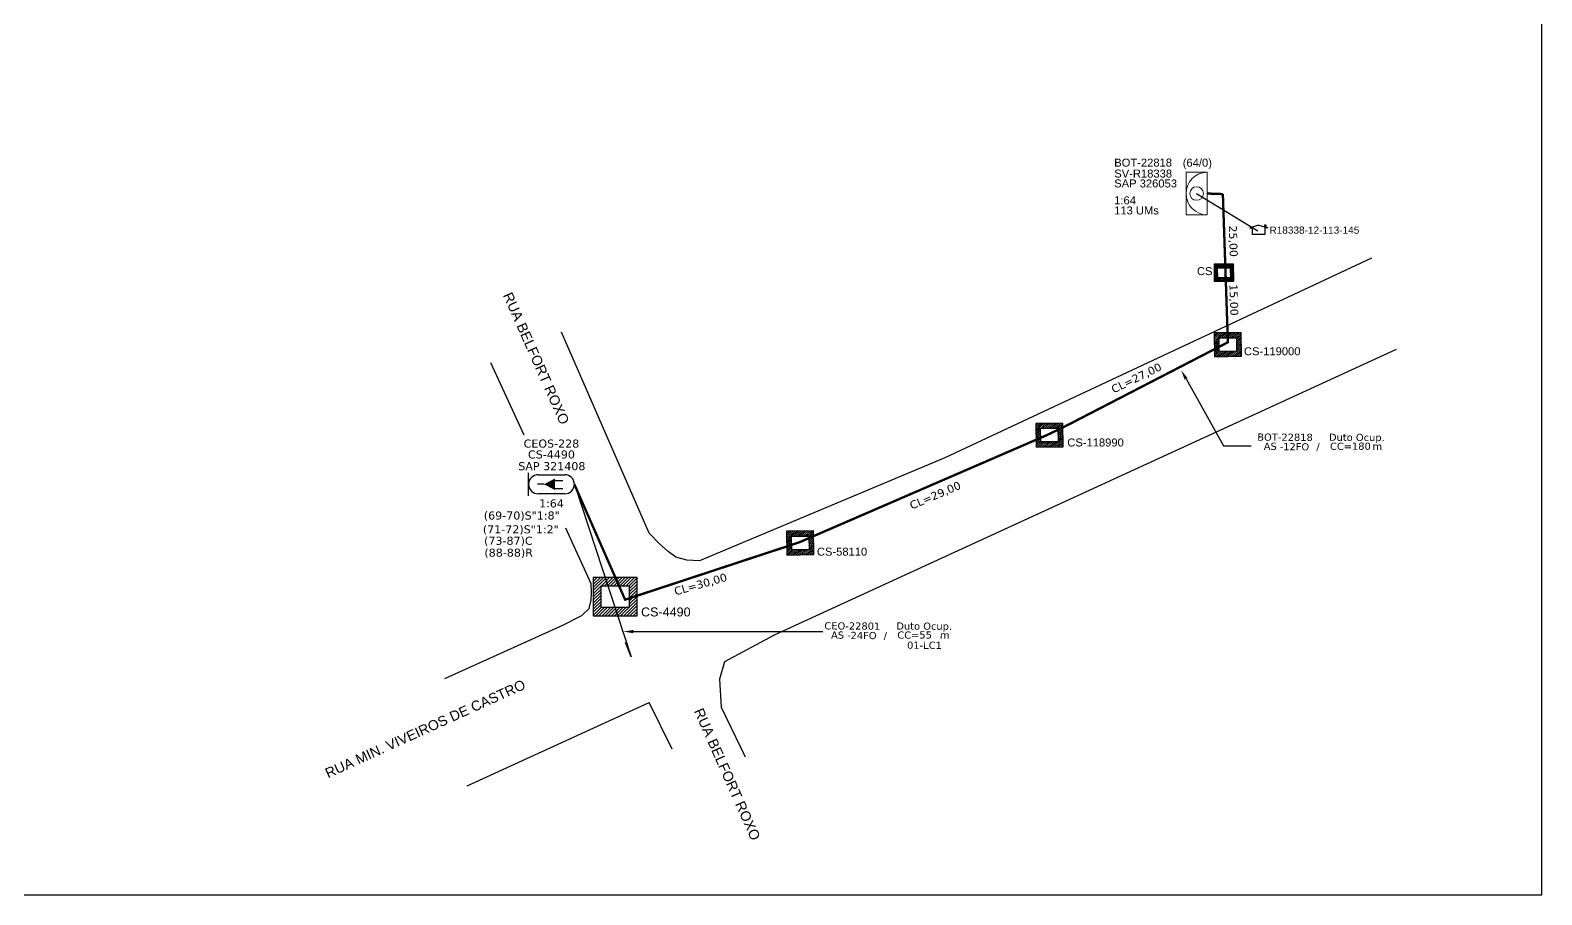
# Model space of a CAD drawing. Extents: x -4 to 837, y 1 to 595.
# Drawn here: x 416.7 to 837.2, y 1.3 to 241.9 of the extents above; entities that cross this region are included whole.
import ezdxf
from ezdxf import colors
from ezdxf.entities.mleader import LeaderData, LeaderLine
from ezdxf.enums import TextEntityAlignment as Align
from ezdxf.math import Vec2, Vec3

# ---------------------------------------------------------------- set-up
doc = ezdxf.new("R2010")
doc.units = 0
for name, color, linetype in [('10.1-Caixas Subterrâneas', 5, 'Continuous'), ('20.4-CEOS', 1, 'Continuous'), ('CD a instalar', 1, 'Continuous'), ('CELULAS_GPON', 7, 'Continuous'), ('INDICAÇÃO', 7, 'Continuous'), ('label_cabos', 7, 'Continuous'), ('LOGRADOURO', 5, 'Continuous'), ('MUB', 251, 'Continuous'), ('surveys', 7, 'Continuous'), ('surveys legendas', 7, 'Continuous')]:
    doc.layers.add(name, color=color, linetype=linetype)
doc.layers.add("20.0-LEGENDA DOS CDO'S", color=1, linetype='Continuous', lineweight=0)
doc.layers.add('20.1-CDO_INTERIOR', color=1, linetype='Continuous', lineweight=0)
doc.layers.add('DROP DE CLIENTE', color=140, linetype='Continuous', plot=False)
doc.styles.add('ARIAL', font='arial.ttf')
doc.styles.add('siredit', font='verdana.ttf')
doc.linetypes.add('FENCELINE1', pattern='A,0.25,-0.1,[133,ltypeshp.shx,S=0.1,R=0,X=-0.1,Y=0],-0.1,1', length=1.45)

# ---------------------------------------------------------------- blocks, each defined once
blk = doc.blocks.new('Inst CB DT OCUP CFOA-SM-AS-80-TS-24')
at = {"layer": 'label_cabos', "color": 0, "style": 'siredit'}
for tag, flags, p in [('ID_ATIVIDADE', 3, (1.31, 2.67)), ('FATOR', 1, (11.56, 2.55))]:
    blk.add_attdef(tag, text='', height=1, rotation=359.69, dxfattribs=dict(at, flags=flags)).set_placement(p, align=Align.MIDDLE_CENTER)
for tag, p in [('TIPO_CABO', (1.76, 0)), ('DESTINO_CABO', (3.13, 1.26)), ('CABO', (4.69, -0.05)), ('/', (7.71, -0.05)), ('LANCE', (10.91, 0)), ('TIPO_CABO', (13.11, 1.24)), ('UND', (15.96, 0)), ('FID', (13.15, -1.41))]:
    blk.add_attdef(tag, text='', height=1, rotation=359.69, dxfattribs=at).set_placement(p, align=Align.MIDDLE_CENTER)
blk.add_attdef('QTDE', (12.43, -0.47), '', height=1, rotation=359.69, dxfattribs=at)
blk = doc.blocks.new('*U114')
at = {"layer": '20.4-CEOS', "color": 7, "style": 'siredit'}
for tag, p in [('FIBRAS_SPLITTER', (0, 0)), ('FIBRAS_TOP_C', (0, -4.13)), ('RESERVA_FINAIS', (0, -5.46))]:
    blk.add_attdef(tag, p, '', height=1.01, dxfattribs=at)
for tag, p, flags in [('ID_ATIVIDADE', (0, -6.77), 3), ('FATOR', (0, -8.09), 1), ('QTDE', (0, -9.4), 1), ('FID', (0, -10.71), 1)]:
    blk.add_attdef(tag, p, '', height=1.01, dxfattribs=dict(at, flags=flags))
blk = doc.blocks.new('*U113')
at = {"layer": '20.4-CEOS', "color": 7, "style": 'siredit'}
blk.add_attdef('FIBRAS_SPLITTER', (0, 0), '', height=1.01, dxfattribs=at)
for tag, p, flags in [('ID_ATIVIDADE', (0, -1.48), 3), ('FATOR', (0, -2.79), 1), ('QTDE', (0, -4.11), 1), ('FID', (0, -5.42), 1)]:
    blk.add_attdef(tag, p, '', height=1.01, dxfattribs=dict(at, flags=flags))
blk = doc.blocks.new('*X112')
at = {"color": 0, "linetype": 'Continuous'}
for p, q in [((-1.25, 0.34099), (-0.49099, 1.1)), ((-1.25, 0.517767), (-0.667767, 1.1)), ((-1.25, 0.694544), (-0.844544, 1.1)), ((-1.25, 0.87132), (-1.02132, 1.1)), ((-1.25, 1.048097), (-1.198097, 1.1)), ((-0.789214, 0.625), (-0.314214, 1.1)), ((-0.612437, 0.625), (-0.137437, 1.1)), ((-0.43566, 0.625), (0.03934, 1.1)), ((-0.258883, 0.625), (0.216117, 1.1)), ((-0.082107, 0.625), (0.392893, 1.1)), ((0.09467, 0.625), (0.56967, 1.1)), ((0.271447, 0.625), (0.746447, 1.1)), ((0.448223, 0.625), (0.923223, 1.1)), ((0.625, 0.625), (1.1, 1.1)), ((0.801777, 0.625), (1.25, 1.073223)), ((0.8035, 0.449947), (1.25, 0.896447)), ((-1.25, 0.164214), (-0.8035, 0.610714)), ((-1.25, -0.012563), (-0.8035, 0.433937)), ((-1.25, -0.18934), (-0.8035, 0.25716)), ((-1.25, -0.366117), (-0.8035, 0.080383)), ((0.8035, 0.27317), (1.25, 0.71967)), ((0.8035, 0.096393), (1.25, 0.542893)), ((0.8035, -0.080383), (1.25, 0.366117)), ((0.8035, -0.25716), (1.25, 0.18934)), ((0.8035, -0.433937), (1.25, 0.012563)), ((-1.25, -0.542893), (-0.8035, -0.096393)), ((-1.25, -0.71967), (-0.8035, -0.27317)), ((-1.25, -0.896447), (-0.8035, -0.449947)), ((-1.25, -1.073223), (-0.801777, -0.625)), ((-1.1, -1.1), (-0.625, -0.625)), ((-0.923223, -1.1), (-0.448223, -0.625)), ((-0.746447, -1.1), (-0.271447, -0.625)), ((-0.56967, -1.1), (-0.09467, -0.625)), ((-0.392893, -1.1), (0.082107, -0.625)), ((-0.216117, -1.1), (0.258883, -0.625)), ((-0.03934, -1.1), (0.43566, -0.625)), ((0.137437, -1.1), (0.612437, -0.625)), ((0.314214, -1.1), (0.789214, -0.625)), ((0.49099, -1.1), (1.25, -0.34099)), ((0.667767, -1.1), (1.25, -0.517767)), ((0.8035, -0.610714), (1.25, -0.164214)), ((0.844544, -1.1), (1.25, -0.694544)), ((1.02132, -1.1), (1.25, -0.87132)), ((1.198097, -1.1), (1.25, -1.048097))]:
    blk.add_line(p, q, dxfattribs=at)
blk = doc.blocks.new('SURVEY_SURVEY')
for p, q in [((0, 0.0000127), (-0.0000126, 0.000009)), ((-0.0000126, 0.000009), (-0.0000086, 0.000009)), ((-0.0000086, 0), (-0.0000086, 0.000009)), ((0.0000086, 0), (-0.0000086, 0)), ((0, 0.0000127), (0.0000126, 0.000009)), ((0.0000084, 0.0000132), (0.0000098, 0.0000132)), ((0.0000084, 0.0000103), (0.0000084, 0.0000132)), ((0.0000126, 0.000009), (0.0000086, 0.000009)), ((0.0000086, 0.000009), (0.0000086, 0)), ((0.0000098, 0.0000132), (0.0000098, 0.0000099))]:
    blk.add_line(p, q)

msp = doc.modelspace()

# ---------------------------------------------------------------- linework, layer by layer
for p, q in [((837.17, 1.26), (837.17, 595.26)), ((-3.83, 1.26), (837.17, 1.26))]:
    msp.add_line(p, q)
at = {"layer": '10.1-Caixas Subterrâneas', "color": 30}
for p, q in [((751.45, 176.84), (746, 176.77)), ((746, 176.77), (746.06, 171.97)), ((751.51, 172.04), (751.45, 176.84)), ((746.98, 175.75), (750.49, 175.79)), ((746.98, 175.75), (746.98, 175.75)), ((747.02, 173.02), (746.98, 175.75)), ((750.53, 173.07), (747.02, 173.02)), ((750.49, 175.79), (750.53, 173.07)), ((746.06, 171.97), (751.51, 172.04)), ((753.56, 157.76), (746.05, 157.66)), ((746.05, 157.66), (746.13, 151.05)), ((747.41, 156.25), (752.24, 156.31)), ((747.41, 156.25), (747.41, 156.25)), ((747.46, 152.49), (747.41, 156.25)), ((752.24, 156.31), (752.29, 152.56)), ((753.65, 151.15), (753.56, 157.76)), ((752.29, 152.56), (747.46, 152.49)), ((746.13, 151.05), (753.65, 151.15)), ((703.89, 132.56), (696.38, 132.46)), ((696.38, 132.46), (696.47, 125.85)), ((697.74, 131.05), (702.57, 131.12)), ((697.74, 131.05), (697.74, 131.05)), ((697.79, 127.3), (697.74, 131.05)), ((702.57, 131.12), (702.62, 127.36)), ((703.98, 125.95), (703.89, 132.56)), ((702.62, 127.36), (697.79, 127.3)), ((696.47, 125.85), (703.98, 125.95)), ((634.6, 102.56), (627.08, 102.46)), ((627.08, 102.46), (627.17, 95.84)), ((628.45, 101.05), (633.28, 101.11)), ((628.45, 101.05), (628.45, 101.05)), ((628.5, 97.29), (628.45, 101.05)), ((633.28, 101.11), (633.33, 97.35)), ((634.69, 95.94), (634.6, 102.56)), ((633.33, 97.35), (628.5, 97.29)), ((627.17, 95.84), (634.69, 95.94)), ((573.3, 89.61, -0.12), (573.31, 78.9, -0.12)), ((585.48, 89.61, -0.12), (573.3, 89.61, -0.12)), ((585.48, 78.9, -0.12), (585.48, 89.61, -0.12)), ((575.48, 87.3, -0.12), (575.48, 87.3, -0.12)), ((575.48, 81.21, -0.12), (575.48, 87.3, -0.12)), ((575.48, 87.3, -0.12), (583.3, 87.3, -0.12)), ((583.3, 87.3, -0.12), (583.31, 81.21, -0.12)), ((583.31, 81.21, -0.12), (575.48, 81.21, -0.12)), ((573.31, 78.9, -0.12), (585.48, 78.9, -0.12))]:
    msp.add_line(p, q, dxfattribs=at)
at = {"layer": '20.1-CDO_INTERIOR', "color": 1, "lineweight": 18}
msp.add_lwpolyline([(738.2, 190.54), (738.2, 202.37), (744.11, 202.37), (744.11, 190.55)], close=True, dxfattribs=at)
msp.add_circle((741.15, 196.46), 1.89, dxfattribs=at)
msp.add_arc((744.11, 196.46), 5.91, 90.0276, 270.0276, dxfattribs=at)
at = {"layer": '20.4-CEOS', "color": 5}
for p, q in [((557.95, 118.18), (565.39, 118.18)), ((565.39, 112.87), (557.95, 112.87))]:
    msp.add_line(p, q, dxfattribs=at)
for points in [[(555.29, 112.33), (555.29, 118.72)], [(559.61, 115.53), (557.82, 115.53)], [(562.55, 116.58), (564.81, 116.58)], [(562.55, 114.37), (564.81, 114.37)]]:
    msp.add_lwpolyline(points, dxfattribs=at)
msp.add_lwpolyline([(559.61, 115.53, 0, 3.27, 0), (562.68, 115.53, 3.27, 3.27, 0)], format="xyseb", dxfattribs=at)
for centre, start, end in [((557.95, 115.53), 90, 270), ((565.39, 115.53), 270, 90)]:
    msp.add_arc(centre, 2.65, start, end, dxfattribs=at)
at = {"layer": 'CD a instalar', "color": 7, "linetype": 'FENCELINE1', "ltscale": 8}
for p, q in [((568.04, 115.53, 0.28), (583.86, 67.52, 0.28)), ((583.86, 67.52, 0.28), (582.29, 71.53, 0.28))]:
    msp.add_line(p, q, dxfattribs=at)
at = {"layer": 'CD a instalar', "color": 1, "linetype": 'FENCELINE1', "ltscale": 8, "const_width": 0.655, "elevation": 0.28}
msp.add_lwpolyline([(568.04, 115.53), (582.16, 83.41), (630.61, 99.37), (699.57, 129.25), (704.29, 131.51), (749.85, 155.06), (748.45, 196.31)], dxfattribs=at)
at = {"layer": 'CD a instalar', "color": 1, "linetype": 'FENCELINE1', "ltscale": 5, "const_width": 0.655}
msp.add_lwpolyline([(744.11, 196.46), (748.45, 196.31)], dxfattribs=at)
at = {"layer": 'DROP DE CLIENTE'}
msp.add_lwpolyline([(741.15, 196.46), (758.18, 186.04)], dxfattribs=at)
at = {"layer": 'MUB'}
for points in [[(789.81, 178.49), (671.1, 122.86)], [(671.1, 122.86), (602.85, 94.2), (599.36, 94.37), (596.23, 95.25), (594.16, 96.81), (591.74, 98.97), (588.82, 101.92), (564.47, 157.87)], [(796.65, 153.05), (623.66, 73.51), (609.78, 66.11), (608.42, 61.26), (608.92, 53.5), (615.58, 39.63)], [(554.11, 129.19), (544.83, 149.38)], [(532.03, 61.43), (564.81, 76.33), (570.1, 79.04), (572.19, 80.94), (572.76, 83.29), (572.85, 85.33), (572.71, 87.8), (565.64, 103.32)], [(538.25, 31.63), (588.87, 54.83)], [(595.27, 41.8), (588.87, 54.83)]]:
    msp.add_lwpolyline(points, dxfattribs=at)

# ---------------------------------------------------------------- block references
at = {"layer": '10.1-Caixas Subterrâneas', "color": 30}
for p, xscale, yscale, zscale, rotation in [((748.76, 174.41), 2.182131134691799, 2.182131134691799, 4.3642622693836, 180.755982465794), ((749.85, 154.4), 3.00628370656038, 3.00628370656038, 6.012567413120761, 180.755982465794), ((700.18, 129.21), 3.00628370656038, 3.00628370656038, 6.012567413120761, 180.755982465794), ((630.89, 99.2), 3.00628370656038, 3.00628370656038, 6.012567413120761, 180.755982465794), ((579.39, 84.26, -0.12), 4.870179604627816, 4.870179604627816, 9.740359209255635, 180.0191175169924)]:
    msp.add_blockref('*X112', p, dxfattribs=dict(at, xscale=xscale, yscale=yscale, zscale=zscale, rotation=rotation))
at = {"layer": '20.4-CEOS', "color": 0, "lineweight": 0}
ref = msp.add_blockref('*U114', (542.85, 105.71), dxfattribs=dict(at, xscale=2.225586590399624, yscale=2.225586590399624, zscale=2.225586590399624))
ref.add_attrib('FIBRAS_SPLITTER', '(69-70)S"1:8"', (542.85, 105.71), dxfattribs={"color": 7, "height": 2.2471, "style": 'siredit'})
ref.add_attrib('FIBRAS_TOP_C', '(73-87)C', (542.93, 98.69), dxfattribs={"color": 7, "height": 2.247, "style": 'siredit'})
ref.add_attrib('RESERVA_FINAIS', '(88-88)R', (543.01, 95.37), dxfattribs={"color": 7, "height": 2.247, "style": 'siredit'})
at = {"layer": '20.4-CEOS', "color": 0, "lineweight": 0, "xscale": 2.225586590399624, "yscale": 2.225586590399624, "zscale": 2.225586590399624}
msp.add_blockref('*U113', (542.58, 101.87), dxfattribs=at).add_auto_attribs({'FIBRAS_SPLITTER': '(71-72)S"1:2"'})
at = {"layer": 'label_cabos', "color": 0, "lineweight": 0}
ref = msp.add_blockref('Inst CB DT OCUP CFOA-SM-AS-80-TS-24', (759.47, 126.1), dxfattribs=dict(at, xscale=2.003027931359662, yscale=2.003027931359662, zscale=2.003027931359662))
ref.add_attrib('DESTINO_CABO', 'BOT-22818', dxfattribs={"color": 0, "height": 2.003, "rotation": 359.69, "style": 'siredit'}).set_placement((765.74, 128.63), align=Align.MIDDLE_CENTER)
ref.add_attrib('CABO', '12FO', dxfattribs={"color": 0, "height": 2.003, "rotation": 359.69, "style": 'siredit'}).set_placement((768.85, 125.99), align=Align.MIDDLE_CENTER)
ref.add_attrib('TIPO_CABO', 'Duto Ocup.', dxfattribs={"color": 0, "height": 2.003, "rotation": 359.69, "style": 'siredit'}).set_placement((785.72, 128.59), align=Align.MIDDLE_CENTER)
ref.add_attrib('/', '/', dxfattribs={"color": 0, "height": 2, "rotation": 359.69, "style": 'siredit'}).set_placement((774.92, 125.99), align=Align.MIDDLE_CENTER)
ref.add_attrib('TIPO_CABO', 'AS - ', dxfattribs={"color": 0, "height": 2.003, "rotation": 359.69, "style": 'siredit'}).set_placement((763, 126.09), align=Align.MIDDLE_CENTER)
ref.add_attrib('LANCE', 'CC=', dxfattribs={"color": 0, "height": 2.003, "rotation": 359.69, "style": 'siredit'}).set_placement((781.32, 126.1), align=Align.MIDDLE_CENTER)
ref.add_attrib('QTDE', '180', (784.36, 125.15), dxfattribs={"color": 0, "height": 2.003, "rotation": 359.69, "style": 'siredit'})
ref.add_attrib('UND', 'm', dxfattribs={"color": 0, "height": 2, "rotation": 359.69, "style": 'siredit'}).set_placement((791.44, 126.1), align=Align.MIDDLE_CENTER)
ref = msp.add_blockref('Inst CB DT OCUP CFOA-SM-AS-80-TS-24', (639.1, 73.55), dxfattribs=dict(at, xscale=2.003027931359661, yscale=2.003027931359661, zscale=2.003027931359661))
ref.add_attrib('DESTINO_CABO', 'CEO-22801', dxfattribs={"color": 0, "height": 2.003, "rotation": 359.69, "style": 'siredit'}).set_placement((645.37, 76.08), align=Align.MIDDLE_CENTER)
ref.add_attrib('CABO', '24FO', dxfattribs={"color": 0, "height": 2.003, "rotation": 359.69, "style": 'siredit'}).set_placement((648.49, 73.44), align=Align.MIDDLE_CENTER)
ref.add_attrib('TIPO_CABO', 'Duto Ocup.', dxfattribs={"color": 0, "height": 2.003, "rotation": 359.69, "style": 'siredit'}).set_placement((665.36, 76.04), align=Align.MIDDLE_CENTER)
ref.add_attrib('/', '/', dxfattribs={"color": 0, "height": 2, "rotation": 359.69, "style": 'siredit'}).set_placement((654.55, 73.44), align=Align.MIDDLE_CENTER)
ref.add_attrib('TIPO_CABO', 'AS - ', dxfattribs={"color": 0, "height": 2.003, "rotation": 359.69, "style": 'siredit'}).set_placement((642.63, 73.54), align=Align.MIDDLE_CENTER)
ref.add_attrib('FID', '01-LC1', dxfattribs={"color": 0, "height": 2.003, "rotation": 359.69, "style": 'siredit'}).set_placement((665.44, 70.72), align=Align.MIDDLE_CENTER)
ref.add_attrib('LANCE', 'CC=', dxfattribs={"color": 0, "height": 2.003, "rotation": 359.69, "style": 'siredit'}).set_placement((660.95, 73.55), align=Align.MIDDLE_CENTER)
ref.add_attrib('QTDE', '55', (664, 72.6), dxfattribs={"color": 0, "height": 2.003, "rotation": 359.69, "style": 'siredit'})
ref.add_attrib('UND', 'm', dxfattribs={"color": 0, "height": 2, "rotation": 359.69, "style": 'siredit'}).set_placement((671.08, 73.55), align=Align.MIDDLE_CENTER)
at = {"layer": 'surveys', "color": 151, "xscale": 200000, "yscale": 200000, "zscale": 200000}
msp.add_blockref('SURVEY_SURVEY', (758.45, 185.07), dxfattribs=at)

# ---------------------------------------------------------------- texts
at = {"layer": '10.1-Caixas Subterrâneas', "color": 30, "style": 'ARIAL'}
for s, height, p in [('CS', 2.226, (741.24, 173.75)), ('CS-119000', 2.226, (754.31, 151.44)), ('CS-118990', 2.226, (705.17, 126.05)), ('CS-58110', 2.226, (635.51, 95.66)), ('CS-4490', 2.504, (586.58, 78.74))]:
    msp.add_text(s, height=height, dxfattribs=at).set_placement(p)
at = {"layer": "20.0-LEGENDA DOS CDO'S", "color": 1, "style": 'ARIAL'}
for s, rotation, p in [('BOT-22818', 0.118, (718.23, 203.94)), ('SV-R18338', 359.9724, (718.24, 200.91)), ('SAP 326053', 359.9724, (718.23, 198.16)), ('1:64', 359.9724, (718.21, 193.46)), ('113 UMs', 359.9724, (718.21, 190.64))]:
    msp.add_text(s, height=2.226, rotation=rotation, dxfattribs=at).set_placement(p)
msp.add_text('(64/0)', height=2.226, rotation=359.9724, dxfattribs=at).set_placement((741.35, 203.93), align=Align.CENTER)
at = {"layer": '20.4-CEOS', "color": 5, "style": 'siredit'}
for s, p in [('CEOS-228', (561.67, 127.98)), ('CS-4490', (561.67, 124.96)), ('SAP 321408', (561.78, 121.69)), ('1:64', (561.67, 111.33))]:
    msp.add_text(s, height=2.247, dxfattribs=at).set_placement(p, align=Align.TOP_CENTER)
at = {"layer": 'CELULAS_GPON', "color": 3, "style": 'siredit'}
for s, rotation, p in [('25,00', 271.9446, (750.1, 187.52)), ('15,00', 271.9446, (750.27, 171.16)), ('CL=27,00', 26.1209, (718.09, 140.8)), ('CL=29,00', 23.1596, (661.91, 108.46)), ('CL=30,00', 15.8505, (596.17, 84.58))]:
    msp.add_text(s, height=2.226, rotation=rotation, dxfattribs=at).set_placement(p)
at = {"layer": 'LOGRADOURO', "style": 'ARIAL'}
for s, rotation, p in [('RUA BELFORT ROXO', 293.899, (548.11, 168.18)), ('RUA MIN. VIVEIROS DE CASTRO', 24.444, (499.52, 33.65)), ('RUA BELFORT ROXO', 293.899, (601.25, 52.42))]:
    msp.add_text(s, height=2.782, rotation=rotation, dxfattribs=at).set_placement(p)
at = {"layer": 'surveys legendas', "color": 0, "style": 'ARIAL'}
msp.add_text('R18338-12-113-145', height=2, dxfattribs=at).set_placement((761.41, 185.27))

# ---------------------------------------------------------------- leaders
at = {"layer": 'INDICAÇÃO', "color": 0}
ml = msp.add_multileader_mtext('Standard', dxfattribs=at)
ml.set_content('')
ml.set_leader_properties()
ml.build(insert=Vec2(0, 0))
ml.multileader.update_dxf_attribs({"arrow_head_size": 2.78})
ctx = ml.context
ctx.base_point, ctx.char_height, ctx.arrow_head_size, ctx.landing_gap_size, ctx.plane_origin = Vec3(756.35, 126.26), 11.13, 2.78, 5.56, Vec3(733.84, 153.79)
notes = []
notes.append((ctx, [(0, (1, 1, 0), (748.66, 126.26), (1, 0), 7.69, [(0, [(736.85, 147.3)], 0, [])])]))
ctx.mtext.insert, ctx.mtext.flow_direction = Vec3(761.91, 131.82), 5
ml = msp.add_multileader_mtext('Standard', dxfattribs=at)
ml.set_content('')
ml.set_leader_properties()
ml.build(insert=Vec2(0, 0))
ml.multileader.update_dxf_attribs({"arrow_head_size": 2.78})
ctx = ml.context
ctx.base_point, ctx.char_height, ctx.arrow_head_size, ctx.landing_gap_size, ctx.plane_origin, ctx.plane_x_axis, ctx.plane_y_axis = Vec3(648.33, 74.52), 11.13, 2.78, 5.56, Vec3(598.16, 74.52), Vec3(-1, 0), Vec3(0, -1)
ctx.text_align_type = 2
notes.append((ctx, [(0, (1, 1, 0), (626.79, 74.52), (1, 0), 10.41, [(0, [(581.68, 74.52)], 0, [])])]))
ctx.mtext.insert, ctx.mtext.text_direction, ctx.mtext.rotation, ctx.mtext.alignment, ctx.mtext.flow_direction = Vec3(642.76, 68.96), Vec3(-1, 0), 3.141593, 3, 5
for ctx, leaders in notes:
    for number, flags, end, landing, length, lines in leaders:
        leader = LeaderData()
        leader.index, (leader.has_last_leader_line, leader.has_dogleg_vector, leader.attachment_direction) = number, flags
        leader.last_leader_point, leader.dogleg_vector, leader.dogleg_length = Vec3(end), Vec3(landing), length
        for number, points, colour, breaks in lines:
            line = LeaderLine()
            line.index, line.vertices, line.color, line.breaks = number, Vec3.list(points), colors.encode_raw_color(colour), breaks
            leader.lines.append(line)
        ctx.leaders.append(leader)

doc.saveas('drawing.dxf')
